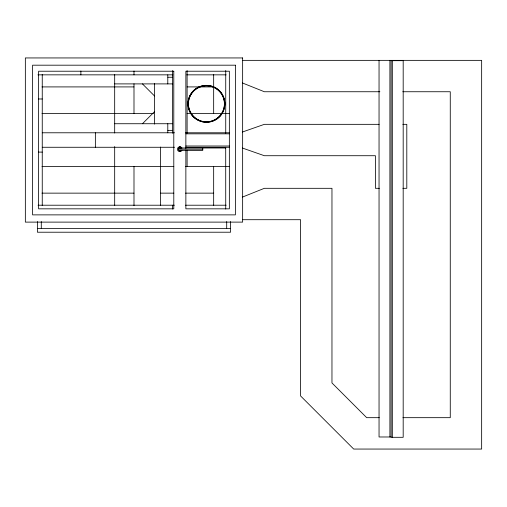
<?xml version="1.0" encoding="UTF-8"?>
<svg xmlns="http://www.w3.org/2000/svg" width="507" height="507" viewBox="0 0 507 507"><rect width="100%" height="100%" fill="white"/><g stroke="black" fill="none" stroke-linecap="round" stroke-linejoin="round"><path stroke-width="0.76" d="M142.442 123.733L154.515 111.66M242.416 197.096L264.362 188.312L331.965 188.312L331.965 382.943L366.694 417.673L379.306 417.673M242.416 132.016L264.362 124.335L379.109 124.335M230.565 228.384L37.423 228.384M242.593 60.358L481.65 60.358L481.65 449.056L353.696 449.056L300.581 395.942L300.581 219.702L242.574 219.702M391.112 60.682L403.185 60.682L403.185 437.307L391.112 437.307L391.112 60.358M37.917 74.846L172.836 74.846M186.753 74.846L226.16 74.846M167.899 77.254L172.621 77.254M114.677 83.896L172.621 83.896M41.986 86.912L133.994 86.912M187.108 86.912L213.662 86.912M379.857 91.742L264.362 91.742L242.416 82.964M402.799 91.742L450.267 91.742L450.267 417.673L402.957 417.673M38.437 98.985L42.252 98.985M41.986 113.473L153.52 113.473M187.108 113.473L229.551 113.473M114.677 123.733L172.621 123.733M402.85 124.335L406.804 124.335L406.804 188.312L402.881 188.312M167.899 130.369L172.621 130.369M42.252 132.783L174.522 132.783M185.581 132.783L229.551 132.783M185.866 133.829L229.354 133.829M185.866 146.01L229.354 146.01M42.252 147.271L174.522 147.271M185.6 147.271L229.551 147.271M225.704 147.993L178.622 147.993L178.622 150.408L202.768 150.408L202.768 147.993M178.622 149.204L202.768 149.204M38.437 152.1L42.252 152.1M41.986 166.588L173.831 166.588M185.543 166.588L229.551 166.588M379.344 188.312L375.421 188.312L375.421 155.719L264.362 155.719L242.416 148.038M41.986 193.142L133.994 193.142M160.548 193.142L173.831 193.142M185.543 193.142L213.662 193.142M38.057 205.215L174.395 205.215M185.543 205.215L226.16 205.215M391.112 436.983L379.046 436.983L379.046 60.358M142.442 83.896L154.515 95.969M392.323 60.682L392.323 437.307M389.908 60.358L389.908 436.983M230.565 221.553L230.565 232.219L37.423 232.219L37.423 221.553M226.699 221.553L226.699 228.384M225.735 70.511L225.735 133.354M225.704 147.271L225.735 209.023M213.662 74.415L213.662 113.473M213.662 166.588L213.662 205.639M187.108 70.593L187.108 133.214M187.108 150.18L187.108 166.588M185.866 148.494L185.866 71.221L229.354 71.221L229.354 208.833L185.866 208.833L185.866 150.072M181.037 147.993L181.037 148.348M172.621 70.593L172.621 133.214M172.621 205.215L172.621 209.023M167.792 74.846L167.792 83.896M167.792 123.733L167.792 132.783M160.548 147.055L160.548 205.639M154.515 83.503L154.515 124.12M133.994 71.031L133.994 74.846M133.994 83.788L133.994 113.473M133.994 166.588L133.994 205.639M114.677 74.415L114.677 132.999M114.677 146.574L114.677 205.639M95.367 132.783L95.367 147.271M80.879 71.031L80.879 74.846M42.252 74.415L42.252 205.639M41.282 221.553L41.282 228.384M180.143 150.37A1.204 1.204 0 0 1 179.516 150.37M178.667 149.514A1.204 1.204 0 0 1 178.667 148.893M178.977 148.348A1.204 1.204 0 0 1 180.682 148.348M181.88 150.516A2.415 2.415 0 0 1 178.21 150.978A2.415 2.415 0 0 1 178.388 147.284A2.415 2.415 0 0 1 181.994 148.107M179.605 146.789L180.067 146.789L179.605 146.789M179.605 151.618L180.067 151.618L179.605 151.618M242.638 57.944L25.35 57.944L25.35 222.117L242.638 222.117L242.638 57.944M235.394 65.188L32.594 65.188L32.594 214.873L235.394 214.873L235.394 65.188M173.793 71.221L38.627 71.221L38.627 208.833L173.793 208.833L173.793 71.221M193.427 116.806A18.372 18.372 0 0 0 224.17 108.568A18.372 18.372 0 0 0 201.666 86.07A18.372 18.372 0 0 0 193.427 116.806M197.413 119.411A18.011 18.011 0 0 0 224.43 103.815A18.011 18.011 0 0 0 197.413 88.218A18.011 18.011 0 0 0 197.413 119.411M197.369 119.494A18.106 18.106 0 0 0 224.531 103.815A18.106 18.106 0 0 0 197.369 88.136A18.106 18.106 0 0 0 197.369 119.494M193.363 116.876A18.467 18.467 0 0 0 224.259 108.593A18.467 18.467 0 0 0 201.64 85.975A18.467 18.467 0 0 0 193.363 116.876"/></g></svg>
